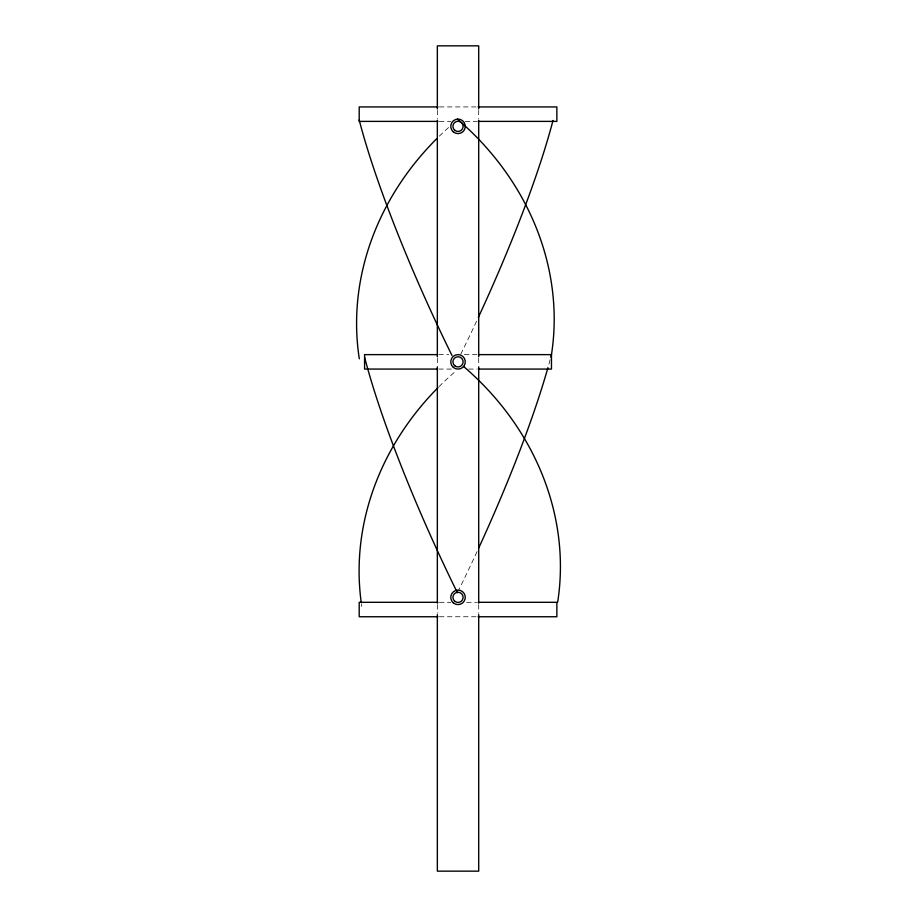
<?xml version="1.0" encoding="UTF-8"?>
<svg xmlns="http://www.w3.org/2000/svg" width="917" height="917" viewBox="0 0 917 917"><rect width="100%" height="100%" fill="white"/><g stroke="black" fill="none" stroke-linecap="round" stroke-linejoin="round"><path stroke-width="0.69" stroke-dasharray="4.58 3.44" d="M439.403 106.934L476.645 106.934M439.403 121.388L450.866 121.388M465.183 121.388L476.645 121.388M438.762 354.627L448.757 354.627M464.449 354.627L477.287 354.627M438.762 369.07L451.611 369.07M468.725 369.07L477.287 369.07M439.403 602.309L450.866 602.309M466.615 602.309L476.645 602.309M439.403 616.751L476.645 616.751M478.708 110.327L478.708 118.923M478.708 358.203L478.708 365.367M478.708 604.647L478.708 613.244M437.34 110.327L437.34 118.923M437.34 358.203L437.34 365.367M437.34 604.647L437.34 613.244M550.131 359.705A281.313 44.555 -65.1 0 1 548.332 366.261M477.058 551.61A281.313 44.555 -65.1 0 1 458.683 590.124M361.814 606.492A281.313 251.888 -20.8 0 1 361.401 603.707M438.979 386.653A281.313 251.888 -20.8 0 1 455.909 370.984M439.358 136.117A281.313 251.888 -20.8 0 1 449.307 126.878M476.588 321.191A281.313 44.555 -65.1 0 1 460.54 354.696"/><path stroke-width="1.38" d="M437.971 106.934L359.2 106.934L359.2 121.388L437.971 121.388M478.078 106.934L556.86 106.934L556.86 121.388L478.078 121.388M437.34 354.627L364.576 354.627L364.576 369.07L437.34 369.07M478.708 354.627L551.472 354.627L551.472 369.07L478.708 369.07M437.971 602.309L359.2 602.309L359.2 616.751L437.971 616.751M478.078 602.309L556.86 602.309L556.86 616.751L478.078 616.751M478.708 108.894L478.708 45.85L437.34 45.85L437.34 108.894M478.708 120.356L478.708 356.77M478.708 366.8L478.708 603.214M478.708 614.677L478.708 871.15L437.34 871.15L437.34 614.677M437.34 120.356L437.34 356.77M437.34 366.8L437.34 603.214M457.377 119.118A281.313 251.888 20.8 0 1 551.472 354.627A281.313 44.555 -65.1 0 1 550.819 357.149M547.953 367.602A281.313 44.555 -65.1 0 1 478.789 547.85M463.601 366.491A281.313 251.888 20.8 0 1 557.696 601.999M457.377 592.703A281.313 44.555 65.1 0 1 364.576 357.206M361.206 602.309A281.313 251.888 -20.8 0 1 437.971 387.673M451.989 355.498A281.313 44.555 65.1 0 1 359.2 119.989M359.304 358.799A281.313 251.888 -20.8 0 1 436.469 138.971M553.008 120.459A281.313 44.555 -65.1 0 1 478.33 317.431M453.376 131.922A7.256 7.256 0 0 0 465.171 127.589A7.256 7.256 0 0 0 455.52 119.542A7.256 7.256 0 0 0 453.376 131.922M453.376 367.419A7.256 7.256 0 0 0 465.171 363.086A7.256 7.256 0 0 0 455.52 355.039A7.256 7.256 0 0 0 453.376 367.419M454.912 365.894A5.101 5.101 0 0 0 463.085 362.513A5.101 5.101 0 0 0 456.07 357.126A5.101 5.101 0 0 0 454.912 365.894M454.912 130.397A5.101 5.101 0 0 0 463.085 127.016A5.101 5.101 0 0 0 456.07 121.629A5.101 5.101 0 0 0 454.912 130.397M453.376 602.916A7.256 7.256 0 0 0 465.171 598.583A7.256 7.256 0 0 0 455.52 590.537A7.256 7.256 0 0 0 453.376 602.916M454.912 601.392A5.101 5.101 0 0 0 463.085 598.022A5.101 5.101 0 0 0 456.07 592.634A5.101 5.101 0 0 0 454.912 601.392"/></g></svg>
